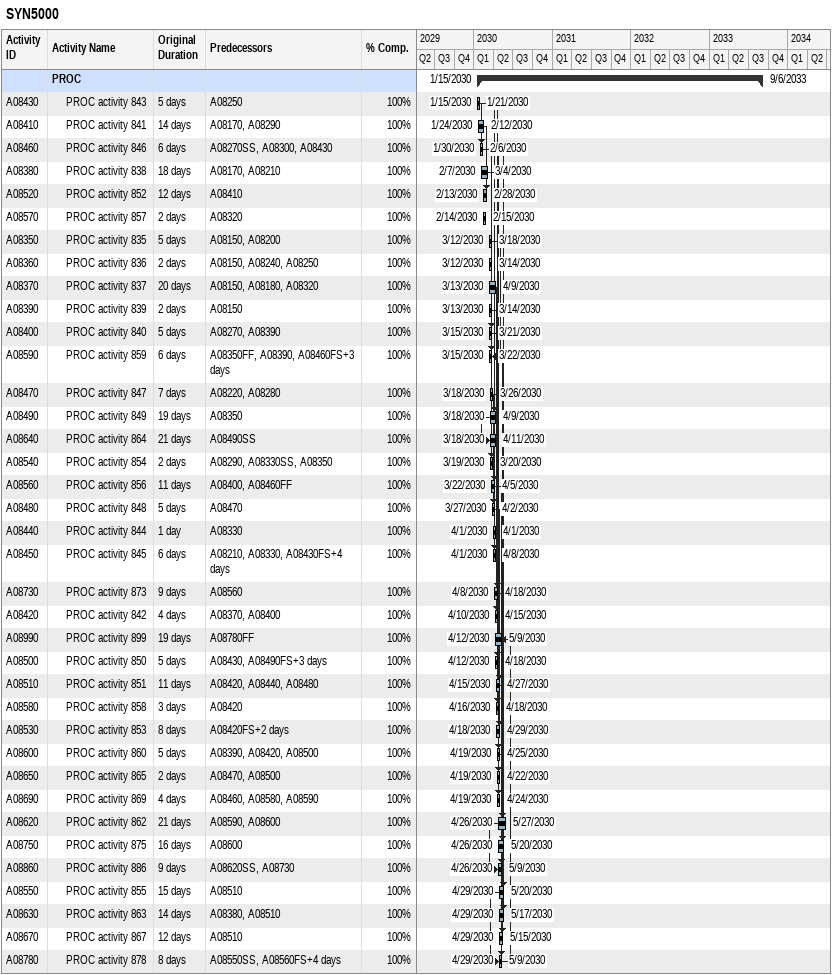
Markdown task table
SYN5000

| ID | Level | Task | Original duration | Start | Finish | Predecessors | % complete |
|---|---|---|---|---|---|---|---|
|  | 1 | **PROC** |  | 2030-01-15 | 2033-09-06 |  |  |
| A08430 | 2 | PROC activity 843 | 5d | 2030-01-15 | 2030-01-21 | A08250 | 100 |
| A08410 | 2 | PROC activity 841 | 14d | 2030-01-24 | 2030-02-12 | A08170, A08290 | 100 |
| A08460 | 2 | PROC activity 846 | 6d | 2030-01-30 | 2030-02-06 | A08270SS, A08300, A08430 | 100 |
| A08380 | 2 | PROC activity 838 | 18d | 2030-02-07 | 2030-03-04 | A08170, A08210 | 100 |
| A08520 | 2 | PROC activity 852 | 12d | 2030-02-13 | 2030-02-28 | A08410 | 100 |
| A08570 | 2 | PROC activity 857 | 2d | 2030-02-14 | 2030-02-15 | A08320 | 100 |
| A08350 | 2 | PROC activity 835 | 5d | 2030-03-12 | 2030-03-18 | A08150, A08200 | 100 |
| A08360 | 2 | PROC activity 836 | 2d | 2030-03-12 | 2030-03-14 | A08150, A08240, A08250 | 100 |
| A08370 | 2 | PROC activity 837 | 20d | 2030-03-13 | 2030-04-09 | A08150, A08180, A08320 | 100 |
| A08390 | 2 | PROC activity 839 | 2d | 2030-03-13 | 2030-03-14 | A08150 | 100 |
| A08400 | 2 | PROC activity 840 | 5d | 2030-03-15 | 2030-03-21 | A08270, A08390 | 100 |
| A08590 | 2 | PROC activity 859 | 6d | 2030-03-15 | 2030-03-22 | A08350FF, A08390, A08460FS+3d | 100 |
| A08470 | 2 | PROC activity 847 | 7d | 2030-03-18 | 2030-03-26 | A08220, A08280 | 100 |
| A08490 | 2 | PROC activity 849 | 19d | 2030-03-18 | 2030-04-09 | A08350 | 100 |
| A08640 | 2 | PROC activity 864 | 21d | 2030-03-18 | 2030-04-11 | A08490SS | 100 |
| A08540 | 2 | PROC activity 854 | 2d | 2030-03-19 | 2030-03-20 | A08290, A08330SS, A08350 | 100 |
| A08560 | 2 | PROC activity 856 | 11d | 2030-03-22 | 2030-04-05 | A08400, A08460FF | 100 |
| A08480 | 2 | PROC activity 848 | 5d | 2030-03-27 | 2030-04-02 | A08470 | 100 |
| A08440 | 2 | PROC activity 844 | 1d | 2030-04-01 | 2030-04-01 | A08330 | 100 |
| A08450 | 2 | PROC activity 845 | 6d | 2030-04-01 | 2030-04-08 | A08210, A08330, A08430FS+4d | 100 |
| A08730 | 2 | PROC activity 873 | 9d | 2030-04-08 | 2030-04-18 | A08560 | 100 |
| A08420 | 2 | PROC activity 842 | 4d | 2030-04-10 | 2030-04-15 | A08370, A08400 | 100 |
| A08990 | 2 | PROC activity 899 | 19d | 2030-04-12 | 2030-05-09 | A08780FF | 100 |
| A08500 | 2 | PROC activity 850 | 5d | 2030-04-12 | 2030-04-18 | A08430, A08490FS+3d | 100 |
| A08510 | 2 | PROC activity 851 | 11d | 2030-04-15 | 2030-04-27 | A08420, A08440, A08480 | 100 |
| A08580 | 2 | PROC activity 858 | 3d | 2030-04-16 | 2030-04-18 | A08420 | 100 |
| A08530 | 2 | PROC activity 853 | 8d | 2030-04-18 | 2030-04-29 | A08420FS+2d | 100 |
| A08600 | 2 | PROC activity 860 | 5d | 2030-04-19 | 2030-04-25 | A08390, A08420, A08500 | 100 |
| A08650 | 2 | PROC activity 865 | 2d | 2030-04-19 | 2030-04-22 | A08470, A08500 | 100 |
| A08690 | 2 | PROC activity 869 | 4d | 2030-04-19 | 2030-04-24 | A08460, A08580, A08590 | 100 |
| A08620 | 2 | PROC activity 862 | 21d | 2030-04-26 | 2030-05-27 | A08590, A08600 | 100 |
| A08750 | 2 | PROC activity 875 | 16d | 2030-04-26 | 2030-05-20 | A08600 | 100 |
| A08860 | 2 | PROC activity 886 | 9d | 2030-04-26 | 2030-05-09 | A08620SS, A08730 | 100 |
| A08550 | 2 | PROC activity 855 | 15d | 2030-04-29 | 2030-05-20 | A08510 | 100 |
| A08630 | 2 | PROC activity 863 | 14d | 2030-04-29 | 2030-05-17 | A08380, A08510 | 100 |
| A08670 | 2 | PROC activity 867 | 12d | 2030-04-29 | 2030-05-15 | A08510 | 100 |
| A08780 | 2 | PROC activity 878 | 8d | 2030-04-29 | 2030-05-09 | A08550SS, A08560FS+4d | 100 |
